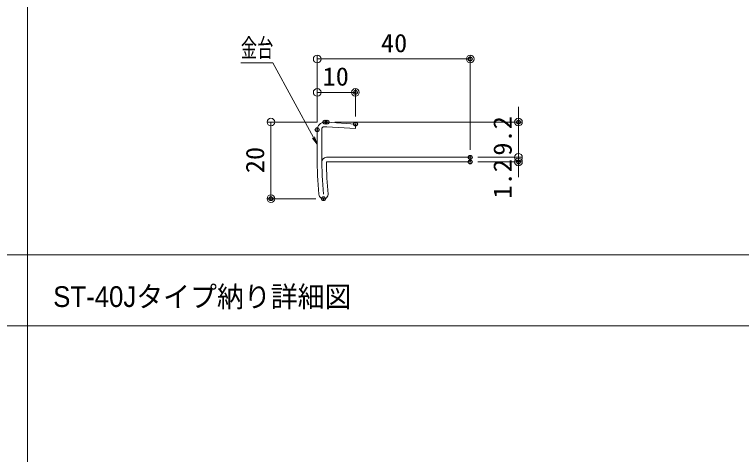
# Model space of a CAD drawing. Units: millimetres, scale not verified. Extents: x -400 to 400, y -277 to 277.
# Drawn here: x 34.6 to 224.6, y -145.1 to -30.3 of the extents above; entities that cross this region are included whole.
import ezdxf
from ezdxf.enums import TextEntityAlignment as Align

# ---------------------------------------------------------------- set-up
doc = ezdxf.new("R2010")
doc.units = ezdxf.units.MM
doc.header["$LTSCALE"] = 2
doc.header["$PDMODE"] = 32
doc.header["$PDSIZE"] = 1
for name, color, linetype, lineweight in [('0-0_zumenwaku', 6, 'Continuous', 9), ('0-2_1', 3, 'Continuous', 9), ('0-8_0', 1, 'Continuous', 9), ('0-D_6文字', 2, 'Continuous', 9)]:
    doc.layers.add(name, color=color, linetype=linetype, lineweight=lineweight)
doc.layers.add('0-1_moji', color=2, linetype='Continuous')
doc.layers.add('0-9_Defpoints', color=7, linetype='Continuous')
doc.styles.add('ＭＳ ゴシック', font='')
doc.styles.add('ＭＳ Ｐゴシック', font='')
doc.styles.get('ＭＳ ゴシック').set_extended_font_data('MS Gothic')
doc.styles.get('ＭＳ Ｐゴシック').set_extended_font_data('MS PGothic')

# ---------------------------------------------------------------- blocks, each defined once
blk = doc.blocks.new('_Origin')
at = {"layer": '0-8_0'}
blk.add_line((0, 0), (-2, 0), dxfattribs=at)
blk.add_circle((0, 0), 1, dxfattribs=at)
blk = doc.blocks.new('MLeader24')
at = {"layer": '0-D_6文字', "color": 1}
blk.add_line((101.37, -42.842), (93.723, -42.842), dxfattribs=at)
at = {"layer": '0-D_6文字'}
blk.add_line((113.022, -62.192), (113.687, -64.107), dxfattribs=at)
at = {"layer": '0-D_6文字', "color": 1}
blk.add_lwpolyline([(112.729, -62.351), (102.09, -42.842), (101.37, -42.842)], dxfattribs=at)
at = {"layer": '0-D_6文字'}
blk.add_lwpolyline([(112.436, -62.511), (113.687, -64.107), (112.729, -62.351)], dxfattribs=at)
at = {"layer": '0-D_6文字', "style": 'ＭＳ ゴシック', "width": 0.65}
blk.add_text('金台', height=4.809, dxfattribs=at).set_placement((93.723, -42.793), align=Align.BOTTOM_LEFT)

msp = doc.modelspace()

# ---------------------------------------------------------------- linework, layer by layer
at = {"layer": '0-0_zumenwaku'}
for p, q in [((37.977, 276.969), (37.977, -277.031)), ((257.977, -93.031), (-400.023, -93.031)), ((-399.623, -111.554), (257.977, -111.554))]:
    msp.add_line(p, q, dxfattribs=at)
at = {"layer": '0-2_1'}
for p, q in [((116.278, -58.349), (115.687, -58.349)), ((116.278, -58.349), (123.687, -58.846)), ((123.687, -58.846), (123.687, -60.049)), ((113.687, -60.349), (113.687, -67.549)), ((114.887, -60.146), (114.887, -67.549)), ((116.197, -59.546), (115.487, -59.546)), ((116.197, -59.546), (123.687, -60.049)), ((153.687, -67.549), (116.087, -67.549))]:
    msp.add_line(p, q, dxfattribs=at)
msp.add_lwpolyline([(153.687, -67.549), (153.687, -68.749), (116.094, -68.749)], dxfattribs=at)
for centre, radius, start, end in [((115.687, -60.349), 2, 90, 180), ((115.487, -60.146), 0.6, 90, 180), ((213.687, -67.549), 100, 180, 185.50888), ((213.687, -67.549), 98.8, 180, 185.576), ((116.094, -68.749), 1.2, 90.35224, 180), ((213.687, -67.549), 97.6, 180.70447, 185.64478)]:
    msp.add_arc(centre, radius, start, end, dxfattribs=at)
msp.add_ellipse((115.354, -77.149), major_axis=(0, -1.206), ratio=0.999392, start_param=4.712389, end_param=8.0487357, dxfattribs=at)
at = {"layer": '0-8_0'}
for p, q in [((113.687, -58.349), (113.687, -40.868)), ((153.687, -65.549), (153.687, -40.868)), ((115.687, -41.868), (151.687, -41.868)), ((113.687, -58.349), (113.687, -49.596)), ((115.687, -50.596), (121.687, -50.596)), ((123.687, -56.846), (123.687, -49.596)), ((166.298, -56.349), (166.298, -54.349)), ((113.687, -58.349), (100.599, -58.349)), ((118.278, -58.349), (167.298, -58.349)), ((166.298, -67.549), (166.298, -58.349)), ((101.599, -60.349), (101.599, -76.355)), ((166.298, -65.549), (166.298, -63.549)), ((155.687, -67.549), (167.298, -67.549)), ((155.687, -67.549), (167.298, -67.549)), ((166.298, -67.549), (166.298, -68.749)), ((155.687, -68.749), (167.298, -68.749)), ((166.298, -69.549), (166.298, -71.549)), ((166.298, -70.749), (166.298, -72.749)), ((113.354, -78.355), (100.599, -78.355))]:
    msp.add_line(p, q, dxfattribs=at)
at = {"layer": '0-9_Defpoints'}
for p in [(153.687, -41.868), (123.687, -50.596), (115.687, -58.349), (116.278, -58.349), (123.687, -58.846), (166.298, -58.349), (113.687, -60.349), (153.687, -67.549), (153.687, -67.549), (153.687, -67.549), (153.687, -68.749), (166.298, -68.749), (101.599, -78.355), (115.354, -78.355)]:
    msp.add_point(p, dxfattribs=at)

# ---------------------------------------------------------------- block references
at = {"layer": '0-8_0'}
for p, rotation in [((113.687, -41.868), 180), ((113.687, -50.596), 180), ((166.298, -58.349), 270), ((101.599, -58.349), 90), ((166.298, -67.549), 270), ((166.298, -67.549), 90), ((166.298, -68.749), 90), ((101.599, -78.355), 270)]:
    msp.add_blockref('_Origin', p, dxfattribs=dict(at, rotation=rotation))
for p in [(153.687, -41.868), (123.687, -50.596)]:
    msp.add_blockref('_Origin', p, dxfattribs=at)
at = {"layer": '0-D_6文字'}
msp.add_blockref('MLeader24', (0, 0), dxfattribs=at)

# ---------------------------------------------------------------- texts
at = {"layer": '0-1_moji', "style": 'ＭＳ Ｐゴシック', "width": 0.95}
msp.add_text('ST-40Jタイプ納り詳細図', height=5.423, dxfattribs=at).set_placement((44.682, -108.27), align=Align.BOTTOM_LEFT)
at = {"layer": '0-8_0', "color": 2, "style": 'ＭＳ ゴシック', "width": 1.05}
for s, p in [('40', (130.353, -41.543)), ('10', (115.103, -50.271))]:
    msp.add_text(s, height=4.809, dxfattribs=at).set_placement(p, align=Align.BOTTOM_LEFT)
for s, p in [('9.2', (165.973, -67.115)), ('20', (101.274, -71.685)), ('1.2', (165.973, -78.323))]:
    msp.add_text(s, height=4.809, rotation=90, dxfattribs=at).set_placement(p, align=Align.BOTTOM_LEFT)

doc.saveas('drawing.dxf')
